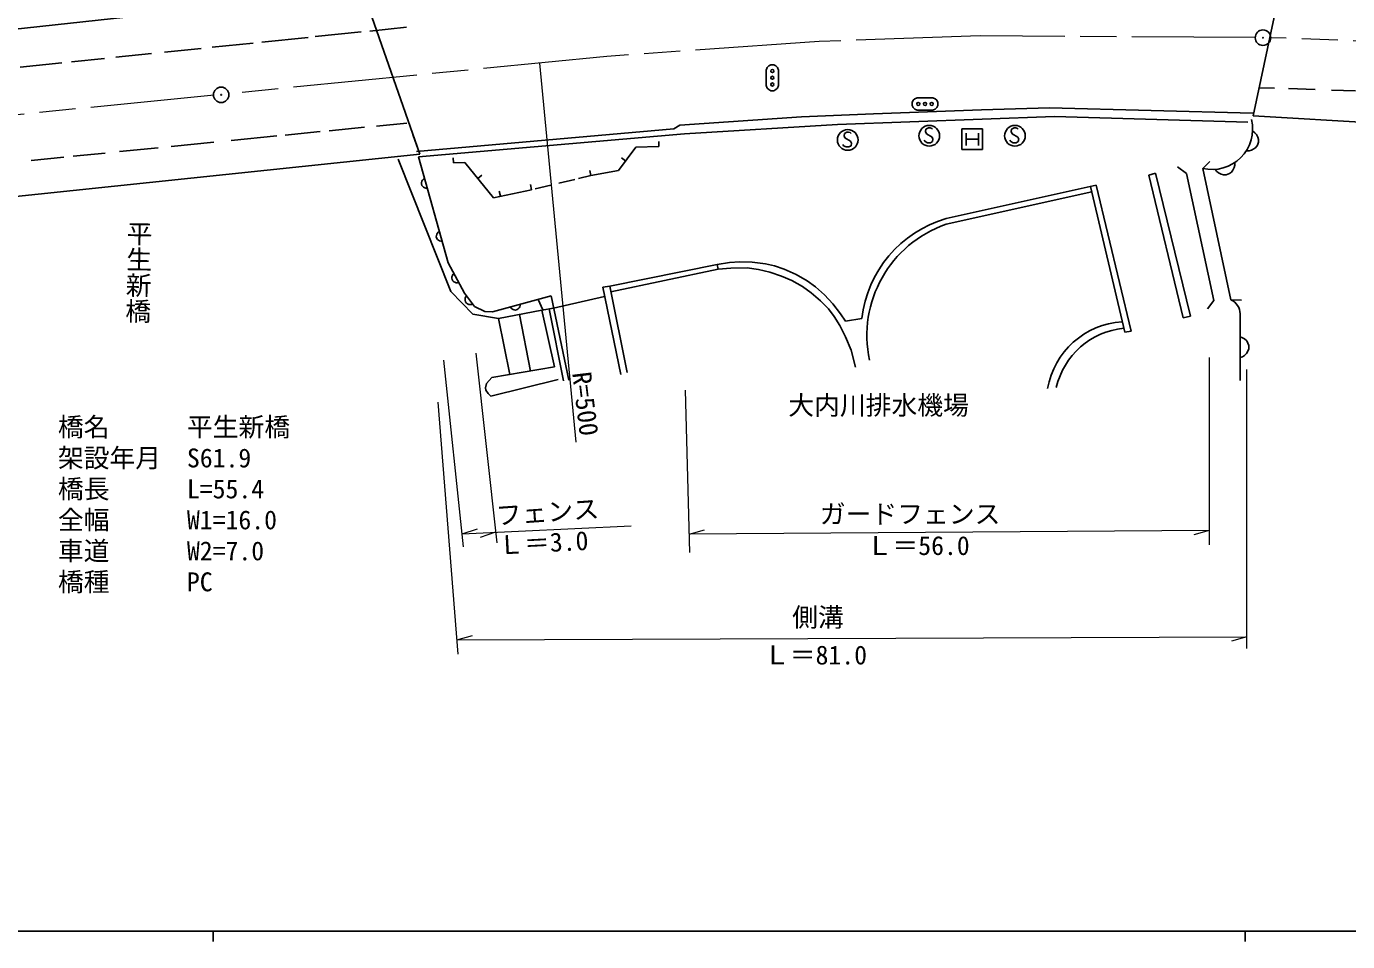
# Model space of a CAD drawing. Units: millimetres, scale not verified. Extents: x 40000 to 680000, y 20000 to 380000.
# Drawn here: x 149910 to 277925, y 204000 to 292638 of the extents above; entities that cross this region are included whole.
import ezdxf
from ezdxf.enums import TextEntityAlignment as Align

# ---------------------------------------------------------------- set-up
doc = ezdxf.new("R2010")
doc.units = ezdxf.units.MM
doc.header["$LTSCALE"] = 1000
doc.linetypes.add('CHAIN', pattern=[18.5, 12, -1.5, 3.5, -1.5])
for name, color, linetype, lineweight in [('M-BGD', 7, 'Continuous', 25), ('M-BGD-EXST', 7, 'Continuous', 25), ('M-BMK', 2, 'CHAIN', 13), ('M-BMK-SRVR', 3, 'Continuous', 25), ('M-STR-HTXT', 7, 'Continuous', 13), ('M-STR-STR1', 1, 'Continuous', 25), ('M-STR-STRC', 7, 'Continuous', 25), ('M-TTL-BAND', 7, 'Continuous', 25)]:
    doc.layers.add(name, color=color, linetype=linetype, lineweight=lineweight)
doc.styles.add('@ＭＳ ゴシック', font='')
doc.styles.add('ＭＳ ゴシック', font='')
doc.styles.get('@ＭＳ ゴシック').set_extended_font_data('@MS Gothic')
doc.styles.get('ＭＳ ゴシック').set_extended_font_data('MS Gothic')

msp = doc.modelspace()

# ---------------------------------------------------------------- linework, layer by layer
at = {"layer": 'M-BGD'}
for p, q in [((221590, 288415), (221690, 288665)), ((221590, 286915), (221590, 288415)), ((221690, 288665), (221840, 288815)), ((221840, 288815), (222040, 288915)), ((222040, 288915), (222340, 288915)), ((222340, 288915), (222540, 288815)), ((222540, 288815), (222690, 288665)), ((222690, 288665), (222790, 288415)), ((222790, 288415), (222790, 286915)), ((221690, 286665), (221590, 286915)), ((222790, 286915), (222690, 286665)), ((221840, 286515), (221690, 286665)), ((222040, 286415), (221840, 286515)), ((222340, 286415), (222040, 286415)), ((222540, 286515), (222340, 286415)), ((222690, 286665), (222540, 286515)), ((235730, 285282), (235830, 285482)), ((235830, 285482), (235980, 285632)), ((235980, 285632), (236230, 285732)), ((236230, 285732), (237730, 285732)), ((237730, 285732), (237980, 285632)), ((237980, 285632), (238130, 285482)), ((238130, 285482), (238230, 285282)), ((242440, 284572), (231982, 284172)), ((235730, 284982), (235730, 285282)), ((235830, 284782), (235730, 284982)), ((235980, 284632), (235830, 284782)), ((236230, 284532), (235980, 284632)), ((237730, 284532), (236230, 284532)), ((237980, 284632), (237730, 284532)), ((238130, 284782), (237980, 284632)), ((238230, 284982), (238130, 284782)), ((238230, 285282), (238230, 284982)), ((249056, 284744), (242440, 284572)), ((268755, 284239), (249056, 284744)), ((213232, 283081), (212633, 282734)), ((225011, 283886), (213232, 283081)), ((213685, 282223), (228499, 283137)), ((231982, 284172), (225011, 283886)), ((228499, 283137), (249528, 283915)), ((249528, 283915), (268262, 283352)), ((212633, 282734), (187722, 280516)), ((187901, 280003), (213685, 282223)), ((268944, 282336), (268740, 282486)), ((269097, 282160), (268944, 282336)), ((269226, 281909), (269097, 282160)), ((269279, 281681), (269226, 281909)), ((269281, 281428), (269279, 281681)), ((207267, 278670), (208949, 280956)), ((208949, 280956), (211197, 281005)), ((211197, 281005), (211186, 281505)), ((268125, 280583), (268378, 280585)), ((268378, 280585), (268605, 280638)), ((268605, 280638), (268857, 280767)), ((268857, 280767), (269033, 280920)), ((269033, 280920), (269183, 281124)), ((269183, 281124), (269281, 281428)), ((185930, 279796), (191048, 266951)), ((190770, 269732), (187901, 280003)), ((191287, 279425), (191267, 279925)), ((191287, 279425), (192398, 279470)), ((192398, 279470), (195154, 276047)), ((207972, 279628), (207569, 279924)), ((263899, 278886), (264577, 279564)), ((266943, 278966), (266991, 279194)), ((266991, 279194), (266988, 279447)), ((188379, 277846), (188299, 277761)), ((188484, 277917), (188379, 277846)), ((193644, 277922), (194034, 278235)), ((201490, 277456), (203040, 277828)), ((203410, 277917), (204600, 278203)), ((204600, 278203), (204514, 278695)), ((204600, 278203), (207267, 278670)), ((258676, 278233), (259306, 278412)), ((262009, 264416), (258676, 278233)), ((259306, 278412), (262691, 264575)), ((261449, 279048), (262319, 278403)), ((262319, 278403), (264964, 266084)), ((266608, 266149), (263899, 278886)), ((265098, 278793), (265252, 278593)), ((265252, 278593), (265431, 278443)), ((265431, 278443), (265685, 278319)), ((265685, 278319), (265913, 278271)), ((265913, 278271), (266166, 278274)), ((266166, 278274), (266469, 278379)), ((266469, 278379), (266669, 278533)), ((266669, 278533), (266819, 278711)), ((266819, 278711), (266943, 278966)), ((188199, 277526), (188192, 277399)), ((188192, 277399), (188236, 277245)), ((188230, 277638), (188199, 277526)), ((188299, 277761), (188230, 277638)), ((188236, 277245), (188306, 277140)), ((188306, 277140), (188391, 277060)), ((188391, 277060), (188514, 276991)), ((188514, 276991), (188627, 276960)), ((188627, 276960), (188753, 276954)), ((195154, 276047), (198866, 276825)), ((195832, 276189), (195729, 276679)), ((198866, 276825), (198763, 277314)), ((199205, 276907), (200716, 277270)), ((239015, 273472), (253137, 276602)), ((239020, 274032), (253577, 277269)), ((256328, 263012), (253010, 277143)), ((253577, 277269), (256968, 263121)), ((189814, 272711), (189734, 272626)), ((189919, 272782), (189814, 272711)), ((189633, 272390), (189627, 272264)), ((189627, 272264), (189670, 272110)), ((189664, 272503), (189633, 272390)), ((189734, 272626), (189664, 272503)), ((189670, 272110), (189741, 272005)), ((189741, 272005), (189826, 271925)), ((189826, 271925), (189949, 271856)), ((189949, 271856), (190061, 271825)), ((190061, 271825), (190188, 271818)), ((192362, 266805), (190770, 269732)), ((206430, 267470), (216854, 269580)), ((216950, 269125), (206542, 266918)), ((216854, 269580), (218039, 269773)), ((216854, 269580), (216950, 269125)), ((216950, 269125), (218157, 269237)), ((218039, 269773), (219048, 269830)), ((218157, 269237), (219758, 269250)), ((219048, 269830), (220234, 269795)), ((219758, 269250), (220855, 269097)), ((220234, 269795), (221524, 269646)), ((220855, 269097), (221941, 268832)), ((221524, 269646), (222397, 269442)), ((222397, 269442), (223340, 269111)), ((223340, 269111), (224488, 268601)), ((191142, 268380), (191137, 268263)), ((191137, 268263), (191159, 268138)), ((191182, 268515), (191142, 268380)), ((191159, 268138), (191235, 267998)), ((191241, 268616), (191182, 268515)), ((191235, 267998), (191328, 267912)), ((191327, 268708), (191241, 268616)), ((191328, 267912), (191428, 267852)), ((191428, 267852), (191564, 267812)), ((191564, 267812), (191680, 267807)), ((191680, 267807), (191805, 267830)), ((221941, 268832), (223085, 268465)), ((223085, 268465), (224065, 268040)), ((224065, 268040), (225106, 267440)), ((224488, 268601), (225560, 268005)), ((225560, 268005), (226370, 267417)), ((191048, 266951), (193151, 264763)), ((193328, 265498), (192362, 266805)), ((192430, 266343), (192409, 266203)), ((192475, 266450), (192430, 266343)), ((192548, 266554), (192475, 266450)), ((200745, 266549), (195062, 264986)), ((200745, 266549), (202453, 258361)), ((200993, 265363), (205934, 266487)), ((205750, 267368), (206430, 267470)), ((207517, 258939), (205750, 267368)), ((206430, 267470), (208129, 259109)), ((225106, 267440), (225950, 266840)), ((225950, 266840), (226861, 266058)), ((226370, 267417), (227238, 266644)), ((227238, 266644), (228052, 265764)), ((192409, 266203), (192421, 266087)), ((192421, 266087), (192460, 265966)), ((192460, 265966), (192555, 265838)), ((192555, 265838), (192658, 265765)), ((192658, 265765), (192766, 265720)), ((192766, 265720), (192906, 265699)), ((192906, 265699), (193022, 265710)), ((193022, 265710), (193142, 265750)), ((194323, 265015), (193328, 265498)), ((195062, 264986), (194323, 265015)), ((195658, 264361), (199866, 265163)), ((196793, 265463), (196864, 265358)), ((196864, 265358), (196948, 265277)), ((196948, 265277), (197071, 265207)), ((197071, 265207), (197183, 265176)), ((197183, 265176), (197310, 265169)), ((197310, 265169), (197464, 265211)), ((197464, 265211), (197569, 265282)), ((197569, 265282), (197650, 265366)), ((197650, 265366), (197719, 265489)), ((197719, 265489), (197751, 265602)), ((197751, 265602), (197757, 265728)), ((199489, 266204), (199947, 265177)), ((199866, 265163), (200993, 265363)), ((199866, 265163), (201094, 259653)), ((200546, 265284), (201943, 258327)), ((226861, 266058), (227615, 265273)), ((227615, 265273), (228192, 264534)), ((228052, 265764), (228793, 264798)), ((264964, 266084), (264351, 265278)), ((267640, 266117), (266608, 266149)), ((193151, 264763), (195658, 264361)), ((195658, 264361), (196753, 258917)), ((197687, 264748), (198759, 259257)), ((228192, 264534), (228720, 263684)), ((228793, 264798), (229265, 264081)), ((229265, 264081), (230853, 264344)), ((262691, 264575), (262009, 264416)), ((267511, 264795), (267504, 258347)), ((228720, 263684), (229284, 262572)), ((229284, 262572), (229819, 261273)), ((256968, 263121), (256328, 263012)), ((267749, 262490), (267509, 262571)), ((267948, 262370), (267749, 262490)), ((229819, 261273), (230247, 259622)), ((268148, 262170), (267948, 262370)), ((268147, 260970), (268267, 261170)), ((268268, 261970), (268148, 262170)), ((268267, 261170), (268347, 261410)), ((268348, 261730), (268268, 261970)), ((268347, 261410), (268348, 261730)), ((267507, 260571), (267747, 260650)), ((267747, 260650), (267947, 260770)), ((267947, 260770), (268147, 260970)), ((194475, 258044), (195005, 258621)), ((201094, 259653), (195005, 258621)), ((194398, 257648), (194475, 258044)), ((194438, 257422), (194398, 257648)), ((194636, 257070), (194438, 257422)), ((201433, 258429), (194908, 256832)), ((194908, 256832), (194636, 257070))]:
    msp.add_line(p, q, dxfattribs=at)
for centre in [(222190, 288315), (222190, 287665), (222190, 287015), (236330, 285132), (236980, 285132), (237630, 285132)]:
    msp.add_circle(centre, 150, dxfattribs=at)
for centre, radius, start, end in [((264802, 282708), 3926, 256.70996, 13.3551), ((242257, 263017), 11480, 106.3775, 173.36459), ((242772, 262684), 11424, 109.2041, 192.02957), ((266097, 264830), 1414, 358.55333, 68.82681), ((256608, 256187), 7872, 93.80066, 169.97913), ((256976, 255985), 7464, 95.70901, 166.95343)]:
    msp.add_arc(centre, radius, start, end, dxfattribs=at)
at = {"layer": 'M-BGD-EXST'}
for p, q in [((229171, 282282), (229131, 282042)), ((229131, 282042), (229211, 281842)), ((229411, 282402), (229171, 282282)), ((229211, 281842), (229771, 281522)), ((229571, 282402), (229411, 282402)), ((229731, 282362), (229571, 282402)), ((229811, 282282), (229731, 282362)), ((237070, 282687), (237030, 282447)), ((237030, 282447), (237110, 282247)), ((237310, 282807), (237070, 282687)), ((237110, 282247), (237670, 281927)), ((237470, 282807), (237310, 282807)), ((237630, 282767), (237470, 282807)), ((237710, 282687), (237630, 282767)), ((237670, 281927), (237750, 281727)), ((237750, 281727), (237710, 281487)), ((240558, 280710), (240558, 282710)), ((240558, 282710), (242558, 282710)), ((240958, 282310), (240958, 281110)), ((240958, 281710), (242158, 281710)), ((242158, 282310), (242158, 281110)), ((242558, 282710), (242558, 280710)), ((245375, 282687), (245335, 282447)), ((245335, 282447), (245415, 282247)), ((245615, 282807), (245375, 282687)), ((245415, 282247), (245975, 281927)), ((245775, 282807), (245615, 282807)), ((245935, 282767), (245775, 282807)), ((246015, 282687), (245935, 282767)), ((245975, 281927), (246055, 281727)), ((246055, 281727), (246015, 281487)), ((229091, 281082), (229011, 281202)), ((229331, 280962), (229091, 281082)), ((229611, 280962), (229331, 280962)), ((229811, 281082), (229611, 280962)), ((229771, 281522), (229851, 281322)), ((229851, 281322), (229811, 281082)), ((236990, 281487), (236910, 281607)), ((237230, 281367), (236990, 281487)), ((237510, 281367), (237230, 281367)), ((237710, 281487), (237510, 281367)), ((242558, 280710), (240558, 280710)), ((245295, 281487), (245215, 281607)), ((245535, 281367), (245295, 281487)), ((245815, 281367), (245535, 281367)), ((246015, 281487), (245815, 281367))]:
    msp.add_line(p, q, dxfattribs=at)
for centre in [(237390, 282047), (245695, 282047), (229491, 281642)]:
    msp.add_circle(centre, 1000, dxfattribs=at)
at = {"layer": 'M-BMK'}
for p, q in [((226715, 291174), (206151, 289731)), ((242311, 291715), (226715, 291174)), ((269030, 291572), (242311, 291715)), ((290474, 290813), (270530, 291540)), ((206151, 289731), (169586, 286127)), ((168094, 285980), (104015, 279630))]:
    msp.add_line(p, q, dxfattribs=at)
at = {"layer": 'M-BMK-SRVR'}
for centre, radius in [((269726, 291543), 750), ((269726, 291543), 30), ((168781, 286012), 750), ((168781, 286012), 30)]:
    msp.add_circle(centre, radius, dxfattribs=at)
at = {"layer": 'M-STR-HTXT'}
for p, q in [((199640, 289089), (203157, 252378)), ((192277, 242242), (190370, 260302)), ((193454, 260991), (195484, 242607)), ((264522, 260586), (264522, 242413)), ((268146, 259394), (268146, 232383)), ((213750, 257420), (214156, 241673)), ((189761, 256243), (191709, 231846)), ((192146, 243486), (208516, 244267)), ((192146, 243486), (193624, 243977)), ((195370, 243640), (193891, 243149)), ((214128, 243449), (215625, 243880)), ((264522, 243827), (214128, 243449)), ((264513, 243827), (263016, 243396)), ((191619, 233232), (193117, 233658)), ((191619, 233232), (268164, 233523)), ((268164, 233523), (266666, 233098))]:
    msp.add_line(p, q, dxfattribs=at)
at = {"layer": 'M-STR-STR1'}
for p, q in [((268783, 283968), (272182, 299933)), ((127823, 290062), (180494, 295828)), ((182563, 295917), (188037, 280255)), ((268783, 283968), (296560, 282386)), ((187365, 282178), (188037, 280255)), ((132535, 274454), (188037, 280255))]:
    msp.add_line(p, q, dxfattribs=at)
at = {"layer": 'M-STR-STRC'}
for p, q in [((182338, 292108), (177892, 291650)), ((186733, 292561), (183175, 292195)), ((171892, 291032), (167900, 290621)), ((177222, 291581), (172729, 291118)), ((157472, 289546), (154283, 289217)), ((162029, 290016), (158579, 289660)), ((166831, 290510), (163291, 290146)), ((153356, 289122), (149288, 288703)), ((269279, 286703), (270836, 286653)), ((272213, 286610), (274781, 286528)), ((276357, 286478), (278680, 286404)), ((183817, 282984), (186757, 283276)), ((169747, 281587), (174172, 282027)), ((174995, 282108), (178387, 282445)), ((179253, 282531), (182654, 282868)), ((154444, 280069), (157547, 280377)), ((158923, 280513), (162670, 280885)), ((163919, 281009), (168059, 281420)), ((150385, 279666), (153521, 279977))]:
    msp.add_line(p, q, dxfattribs=at)
at = {"layer": 'M-TTL-BAND'}
for p, q in [((40000, 205000), (579000, 205000)), ((168000, 205000), (168000, 204000)), ((268000, 205000), (268000, 204000))]:
    msp.add_line(p, q, dxfattribs=at)

# ---------------------------------------------------------------- texts
at = {"layer": 'M-BGD', "style": 'ＭＳ ゴシック'}
msp.add_text('大内川排水機場', height=1833, dxfattribs=at).set_placement((223730, 254478), align=Align.BOTTOM_LEFT)
at = {"layer": 'M-STR-HTXT', "style": 'ＭＳ ゴシック'}
for s, rotation, p in [('R=500', 277, (202246, 259004)), ('フェンス', 4, (195503, 243797)), ('Ｌ＝3.0', 3, (195705, 240935))]:
    msp.add_text(s, height=1833, rotation=rotation, dxfattribs=at).set_placement(p, align=Align.BOTTOM_LEFT)
for s, p in [('ガードフェンス', (226785, 243946)), ('Ｌ＝56.0', (231323, 240887)), ('側溝', (224105, 233947)), ('Ｌ＝81.0', (221376, 230289))]:
    msp.add_text(s, height=1833, dxfattribs=at).set_placement(p, align=Align.BOTTOM_LEFT)
at = {"layer": 'M-STR-STR1', "style": '@ＭＳ ゴシック'}
msp.add_text('平生新橋', height=1833, rotation=269, dxfattribs=at).set_placement((159400, 273858), align=Align.BOTTOM_LEFT)
at = {"layer": 'M-STR-STR1', "style": 'ＭＳ ゴシック'}
for s, p in [('橋名\u3000\u3000\u3000平生新橋', (152960, 252376)), ('架設年月\u3000S61.9', (152960, 249376)), ('橋長\u3000\u3000\u3000L=55.4', (152960, 246376)), ('全幅\u3000\u3000\u3000W1=16.0', (152960, 243376)), ('車道\u3000\u3000\u3000W2=7.0', (152960, 240376)), ('橋種\u3000\u3000\u3000PC', (152960, 237376))]:
    msp.add_text(s, height=1833, dxfattribs=at).set_placement(p, align=Align.BOTTOM_LEFT)

doc.saveas('drawing.dxf')
